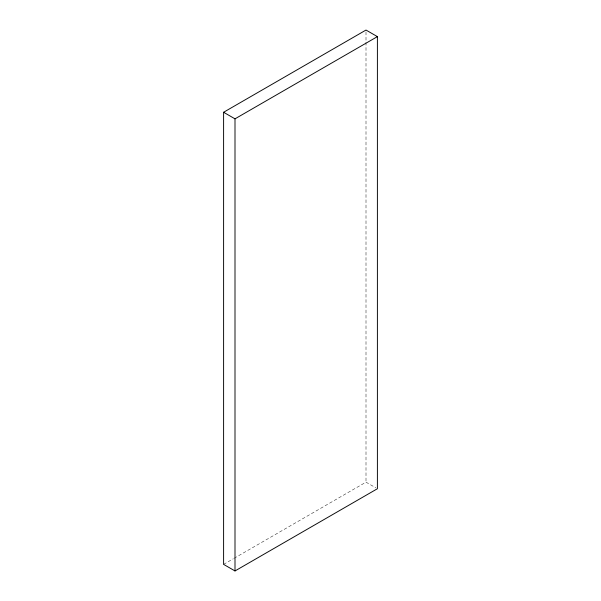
<?xml version="1.0" encoding="UTF-8"?>
<svg xmlns="http://www.w3.org/2000/svg" width="601" height="601" viewBox="0 0 601 601"><rect width="100%" height="100%" fill="white"/><g stroke="black" fill="none" stroke-linecap="round" stroke-linejoin="round"><path stroke-width="0.45" stroke-dasharray="3 2.25" d="M223.602 564.377L233.316 558.765M234.12 558.299L366.001 482.16L375.873 487.862M366.001 31.928L366.001 41.304M366.001 42.243L366.001 482.16"/><path stroke-width="0.9" d="M223.602 112.267L366.001 30.05L377.398 36.623L377.398 488.733L234.999 570.95L223.602 564.377L223.602 112.267L234.999 118.84L377.398 36.623M234.999 118.84L234.999 570.95"/></g></svg>
